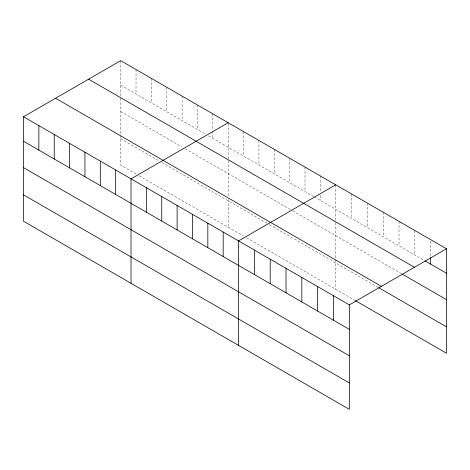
<?xml version="1.0" encoding="UTF-8"?>
<svg xmlns="http://www.w3.org/2000/svg" width="470" height="470" viewBox="0 0 470 470"><rect width="100%" height="100%" fill="white"/><g stroke="black" fill="none" stroke-linecap="round" stroke-linejoin="round"><path stroke-width="0.35" stroke-dasharray="2.35 1.76" d="M120.673 96.144L120.673 60.659M228.197 158.954L228.197 122.735M335.715 220.301L335.715 184.816M120.673 85.146L206.077 134.455M208.533 135.871L313.602 196.53M314.213 196.889L423.711 260.104M120.673 111.537L182.113 147.01M185.186 148.784L292.093 210.507M292.71 210.866L401.556 273.704M120.673 138.732L159.377 161.081M161.839 162.497L266.901 223.156M269.363 224.578L378.133 287.376M136.03 173.994L120.673 165.123L120.673 135.154M139.102 175.768L243.554 236.069M246.627 237.844L354.709 300.248M430.673 241.075L430.673 256.92M414.846 230.5L414.846 254.987M399.024 221.364L399.024 245.851M383.197 212.229L383.197 236.716M367.37 203.087L367.37 227.574M351.542 193.951L351.542 218.438M335.715 222.498L335.715 289.279M320.358 175.945L320.358 191.789M320.358 195.391L320.358 200.432M304.995 167.079L304.995 191.566M289.637 158.208L289.637 182.695M274.274 149.343L274.274 173.829M258.917 140.471L258.917 164.958M243.554 131.606L243.554 156.093M228.197 160.423L228.197 196.519M228.197 199.38L228.197 227.204M212.834 113.869L212.834 130.431M212.834 131.154L212.834 138.356M197.471 104.998L197.471 129.485M182.113 96.133L182.113 120.62M166.75 87.261L166.75 111.748M151.393 78.396L151.393 102.883M136.03 69.525L136.03 94.012M120.673 98.342L120.673 134.438"/><path stroke-width="0.7" d="M23.5 116.76L349.328 304.877L349.328 409.341L23.5 221.223L23.5 116.76L120.673 60.659L446.5 248.777L446.5 353.24L355.344 300.612M228.197 122.735L131.024 178.835L131.024 283.304M335.715 184.816L238.549 240.916L238.549 345.385M349.328 304.877L446.5 248.777M424.974 260.832L446.5 273.264M88.607 79.171L414.434 267.289M402.185 274.069L446.5 299.654M55.566 98.248L381.393 286.359M378.767 287.74L446.5 326.85M23.5 141.247L349.328 329.364M23.5 167.637L349.328 355.755M23.5 194.833L349.328 382.95M430.673 257.642L430.673 264.122M333.506 295.736L333.506 320.223M317.679 286.6L317.679 311.087M301.852 277.464L301.852 301.952M286.024 268.329L286.024 292.816M270.197 259.187L270.197 283.674M254.376 250.052L254.376 274.539M223.185 232.045L223.185 256.532M207.828 223.18L207.828 247.667M192.465 214.308L192.465 238.795M177.108 205.443L177.108 229.93M161.745 196.572L161.745 221.059M146.382 187.706L146.382 212.193M115.661 169.97L115.661 194.457M100.304 161.098L100.304 185.585M84.941 152.233L84.941 176.72M69.584 143.362L69.584 167.849M54.22 134.496L54.22 158.983M38.863 125.625L38.863 150.112"/></g></svg>
